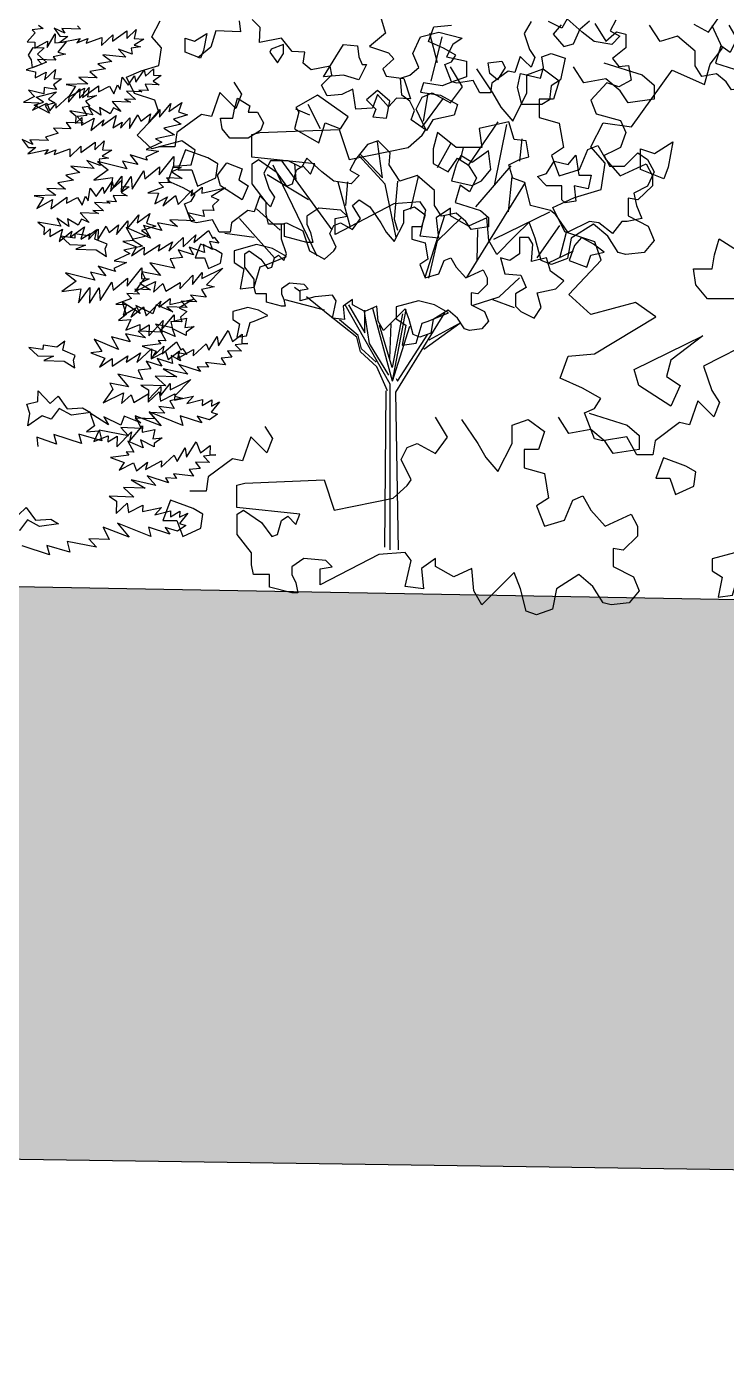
# Model space of a CAD drawing. Header units: inches. Extents: x 11.9 to 85.3, y 21.1 to 37.4.
# Drawn here: x 59.779 to 60.318, y 21.109 to 22.137 of the extents above; entities that cross this region are included whole.
import ezdxf

# ---------------------------------------------------------------- set-up
doc = ezdxf.new("R2010")
doc.units = ezdxf.units.IN
doc.header["$MEASUREMENT"] = 0
doc.layers.add('CAY', color=94, linetype='Continuous')
doc.layers.add('CAY-3', color=61, linetype='Continuous')

# ---------------------------------------------------------------- blocks, each defined once
blk = doc.blocks.new('A$C76451831')
at = {"layer": 'CAY'}
for p, q in [((2228.3, 971.5), (2215.1, 1021.6)), ((2217.8, 939.8), (2236.3, 1016.3)), ((2204.6, 871.1), (2212.5, 918.7)), ((2027.8, 857.9), (2006.6, 900.2)), ((2201.9, 860.6), (2238.9, 910.7)), ((2009.3, 881.7), (1985.5, 892.2)), ((2281, 794.5), (2332.5, 870.4)), ((2326.2, 761), (2347.8, 865.6)), ((2491.6, 827), (2512.8, 868.3)), ((2512.8, 868.3), (2561.2, 861.8)), ((2134, 774), (2125.3, 835.7)), ((2228.6, 791.9), (2251.7, 832.8)), ((2268, 805.1), (2272.9, 825.9)), ((2370.1, 802.5), (2374.1, 840.9)), ((2516.4, 799.3), (2491.6, 827)), ((2047.7, 684.5), (1960.2, 805.1)), ((2138.7, 763.4), (2093.5, 812.2)), ((2095.8, 814.5), (2134, 774)), ((2007, 736.3), (1936.2, 779.1)), ((2022.3, 639.8), (1946.8, 795.6)), ((1985.8, 770.9), (1983.8, 797.9)), ((2294.3, 724.1), (2354.9, 794.5)), ((2509.3, 753.8), (2516.4, 799.3)), ((2079.1, 689), (2057.9, 766.3)), ((2071.1, 726.8), (2074.5, 766.9)), ((2157.5, 671.8), (2138.7, 763.4)), ((2159.9, 768.1), (2154, 702.8)), ((2182.7, 720.5), (2195.7, 776.4)), ((2278.7, 602.9), (2379.6, 765.8)), ((2350.1, 715.8), (2356.4, 776.4)), ((2426.2, 723.2), (2463.9, 740.3)), ((2463.9, 740.3), (2509.3, 753.8)), ((1958.8, 684.4), (1917.8, 720.8)), ((2325.4, 669), (2421.3, 715.4)), ((2446.8, 681.3), (2426.2, 723.2)), ((5472.8, 719.1), (5482.8, 705.6)), ((5491.1, 710.3), (5472.8, 719.1)), ((5518.1, 717.5), (5485.9, 718.6)), ((5485.9, 718.6), (5491.1, 710.3)), ((5512.8, 723.1), (5518.1, 717.5)), ((5573.1, 697), (5597.7, 714.7)), ((5597.3, 701.6), (5613.7, 716.9)), ((5597.7, 714.7), (5597.3, 701.6)), ((5613.7, 716.9), (5610.4, 701.1)), ((1948.8, 636.8), (1888.7, 704)), ((2154, 702.8), (2159.9, 684)), ((2207.6, 603.7), (2240.9, 709.9)), ((2228.7, 665.9), (2269.2, 705.2)), ((2399.3, 636.8), (2438.6, 692.2)), ((5496.3, 705.1), (5482.4, 694.7)), ((5482.4, 694.7), (5517.5, 701.6)), ((5482.8, 705.6), (5496.3, 705.1)), ((5517.5, 701.6), (5511.8, 693.7)), ((5511.8, 693.7), (5530.6, 701.2)), ((5527.6, 693.1), (5554.7, 703.1)), ((5530.6, 701.2), (5527.6, 693.1)), ((5554.2, 689.5), (5573.5, 707.4)), ((5554.7, 703.1), (5554.2, 689.5)), ((5573.5, 707.4), (5573.1, 697)), ((5626.7, 700.5), (5610, 690.2)), ((5610, 690.2), (5620.8, 687.1)), ((5610.4, 701.1), (5626.7, 700.5)), ((1914.2, 671.4), (1863.5, 678.5)), ((2213.4, 601.8), (2228.7, 665.9)), ((2296.7, 631.7), (2297.9, 685.1)), ((2438.6, 636.8), (2450, 680.8)), ((2498.7, 664.2), (2446.8, 681.3)), ((5596.1, 669.4), (5556.4, 673.5)), ((5556.4, 673.5), (5571.9, 662.1)), ((5606.7, 674.5), (5583.5, 683)), ((5583.5, 683), (5596.1, 669.4)), ((5620.8, 687.1), (5604.8, 685)), ((5604.8, 685), (5606.7, 674.5)), ((2417.8, 627.7), (2461.8, 648.6)), ((2509.3, 632.9), (2498.7, 664.2)), ((5561, 649.3), (5534.1, 644.8)), ((5534.1, 644.8), (5546.9, 634)), ((5571.9, 662.1), (5547.7, 658)), ((5547.7, 658), (5561, 649.3)), ((5613.2, 626.2), (5627.1, 647)), ((5627.1, 647), (5629.4, 636.5)), ((5629.4, 636.5), (5643.5, 649.2)), ((5643.5, 649.2), (5643.1, 638.3)), ((5530.7, 623.7), (5493.4, 622.2)), ((5493.4, 622.2), (5509.2, 619.4)), ((5509.2, 619.4), (5497.7, 600.8)), ((5515.2, 635.1), (5530.7, 623.7)), ((5546.9, 634), (5515.2, 635.1)), ((5521.7, 599.9), (5549.1, 620.3)), ((5549.1, 620.3), (5548.8, 609.9)), ((5548.8, 609.9), (5567.7, 619.6)), ((5567.7, 619.6), (5575.4, 606.2)), ((5575.4, 606.2), (5581.3, 621.9)), ((5581.3, 621.9), (5586.1, 614)), ((5586.1, 614), (5589.5, 635.2)), ((5589.5, 635.2), (5599.9, 621.2)), ((5599.9, 621.2), (5610.9, 637.2)), ((5610.9, 637.2), (5613.2, 626.2)), ((5629, 622.9), (5634, 612.3)), ((5652.9, 622.1), (5629, 622.9)), ((5656.2, 637.9), (5642.7, 627.9)), ((5642.7, 627.9), (5652.9, 622.1)), ((5643.1, 638.3), (5656.2, 637.9)), ((2334.4, 569.5), (2369.4, 602.2)), ((5497.7, 600.8), (5525, 616.1)), ((5525, 616.1), (5521.7, 599.9)), ((5612.2, 596.8), (5593.6, 597.4)), ((5593.6, 597.4), (5603.9, 592.1)), ((5596.8, 610.9), (5612.2, 596.8)), ((5623.5, 610), (5596.8, 610.9)), ((5618.2, 612.9), (5623.5, 610)), ((5634, 612.3), (5618.2, 612.9)), ((1991.5, 579.5), (1983.4, 586)), ((5499.6, 577.1), (5510.2, 568.6)), ((5539.2, 570.3), (5499.6, 577.1)), ((5552.8, 569.8), (5532, 583.7)), ((5532, 583.7), (5539.2, 570.3)), ((5568.7, 572), (5550.5, 583.1)), ((5550.5, 583.1), (5552.8, 569.8)), ((5574.5, 582.2), (5568.7, 572)), ((5603.9, 592.1), (5572.2, 593.2)), ((5572.2, 593.2), (5587.5, 576.3)), ((5587.5, 576.3), (5574.5, 582.2)), ((5634.8, 556.1), (5654.2, 579.4)), ((5653.7, 566.3), (5673.1, 589.7)), ((5654.2, 579.4), (5653.7, 566.3)), ((5669.9, 576.2), (5691.8, 591.7)), ((5673.1, 589.7), (5669.9, 576.2)), ((5691.8, 591.7), (5686.2, 575.6)), ((5686.2, 575.6), (5701.9, 570.1)), ((2034.5, 546.7), (1966.9, 564.4)), ((2041.2, 539.6), (2003.7, 569.7)), ((2147.3, 419.7), (2069.9, 556)), ((2075.8, 556.2), (2104.1, 507.8)), ((2289.6, 555.4), (2334.4, 569.5)), ((2323, 565.2), (2360, 551.4)), ((5510.2, 568.6), (5509.7, 555.5)), ((5509.7, 555.5), (5520.5, 565.5)), ((5520.5, 565.5), (5520, 552.4)), ((5520, 552.4), (5541.7, 564.8)), ((5541.7, 564.8), (5536, 543.7)), ((5536, 543.7), (5557.9, 561.5)), ((5554.9, 551.2), (5579.5, 568.9)), ((5557.9, 561.5), (5554.9, 551.2)), ((5579.5, 568.9), (5573.3, 547.8)), ((5573.3, 547.8), (5589.5, 557.7)), ((5586.4, 547.4), (5602.9, 565.4)), ((5589.5, 557.7), (5586.4, 547.4)), ((5602.3, 546.8), (5616.7, 570.3)), ((5602.9, 565.4), (5602.3, 546.8)), ((5616.7, 570.3), (5621.8, 559.3)), ((5621.8, 559.3), (5638.1, 572.3)), ((5638.1, 572.3), (5634.8, 556.1)), ((5690.5, 554.2), (5661.2, 547.5)), ((5701.9, 570.1), (5677.6, 562.8)), ((5677.6, 562.8), (5690.5, 554.2)), ((2089.9, 500.7), (2041.2, 539.6)), ((2092.3, 503.1), (2060.4, 530.2)), ((2102.9, 544.4), (2111.2, 489.7)), ((2104.1, 507.8), (2104.1, 546.7)), ((2151.6, 424.8), (2117.3, 549.9)), ((2168.2, 540.8), (2150.5, 448.4)), ((2151.6, 424.8), (2175, 548.1)), ((2156.8, 405.9), (2241.3, 542.4)), ((5679.4, 536), (5647, 529.4)), ((5647, 529.4), (5657.7, 523.6)), ((5661.2, 547.5), (5679.4, 536)), ((5683.6, 539.8), (5680.1, 515.6)), ((2150.5, 448.4), (2129.2, 520.8)), ((2146.9, 463.7), (2149.3, 523.1)), ((2151.6, 424.8), (2181.2, 519.2)), ((2159.9, 424.8), (2212.2, 505.4)), ((2205.1, 479.9), (2266.8, 524.3)), ((2214.5, 496), (2264.5, 523.1)), ((5651.7, 507.9), (5630, 497.8)), ((5657.7, 523.6), (5630.5, 510.9)), ((5630.5, 510.9), (5651.7, 507.9)), ((5680.1, 515.6), (5652.4, 515.6)), ((2096.6, 475.1), (2089.9, 500.7)), ((2098.2, 480.3), (2092.3, 503.1)), ((2111.2, 489.7), (2144.6, 435.4)), ((5597.6, 477.6), (5547.3, 490.2)), ((5547.3, 490.2), (5565.4, 476)), ((5589.9, 491), (5597.6, 477.6)), ((5616.4, 485.1), (5589.9, 491)), ((5632.6, 492.3), (5603.4, 501.4)), ((5603.4, 501.4), (5616.4, 485.1)), ((5630, 497.8), (5632.6, 492.3)), ((5653, 467.5), (5678.1, 498.8)), ((5678.1, 498.8), (5677.5, 480.3)), ((2124.5, 449.6), (2096.6, 475.1)), ((2123.3, 457.8), (2098.2, 480.3)), ((5565.4, 476), (5540.7, 458.3)), ((5540.7, 458.3), (5573.1, 462.6)), ((5569.5, 438.7), (5589, 464.8)), ((5573.1, 462.6), (5569.5, 438.7)), ((5589, 464.8), (5588.1, 438)), ((5588.1, 438), (5604.8, 464.2)), ((5604.8, 464.2), (5606.8, 442.8)), ((5606.8, 442.8), (5626.5, 473.9)), ((5626.5, 473.9), (5628.7, 460.7)), ((5628.7, 460.7), (5653.5, 481.1)), ((5653.5, 481.1), (5653, 467.5)), ((5665.9, 462.1), (5673.8, 453.6)), ((5692.6, 461.1), (5665.9, 462.1)), ((5690.6, 479.8), (5674.5, 472.2)), ((5674.5, 472.2), (5692.6, 461.1)), ((5677.5, 480.3), (5690.6, 479.8)), ((2143, 408.3), (2124.5, 449.6)), ((5660.4, 445.9), (5633.3, 436.5)), ((5633.3, 436.5), (5651.9, 435.8)), ((5651.9, 435.8), (5645.8, 417.4)), ((5652.5, 454.4), (5660.4, 445.9)), ((5673.8, 453.6), (5652.5, 454.4)), ((5685.6, 416.1), (5710.5, 441.5)), ((5707.5, 431.2), (5726.6, 446.4)), ((5710.5, 441.5), (5707.5, 431.2)), ((5726.6, 446.4), (5726.2, 435.9)), ((5726.2, 435.9), (5766.8, 445)), ((5766.8, 445), (5742.3, 429.9)), ((2147.3, 135.4), (2147.3, 419.7)), ((2157.5, 429.5), (2159.9, 424.8)), ((5645.8, 417.4), (5667.5, 429.8)), ((5659.3, 414.3), (5681.2, 432.1)), ((5667.5, 429.8), (5659.3, 414.3)), ((5681.2, 432.1), (5685.6, 416.1)), ((5742.3, 429.9), (5755.2, 424.1)), ((5755.2, 424.1), (5744.5, 414)), ((5744.5, 414), (5746.9, 405.8)), ((2138.3, 140.1), (2140.6, 408.3)), ((2161.5, 135.4), (2156.8, 405.9)), ((5714.1, 388.3), (5671.6, 389.8)), ((5671.6, 389.8), (5684.3, 378.5)), ((5701.4, 401.9), (5714.1, 388.3)), ((5730.2, 395.9), (5701.4, 401.9)), ((5746.9, 405.8), (5727.9, 406.4)), ((5727.9, 406.4), (5730.2, 395.9)), ((5596.3, 376.6), (5609.2, 354.8)), ((5638.3, 358.8), (5596.3, 376.6)), ((5625.9, 380.5), (5638.3, 358.8)), ((5657.8, 371.7), (5625.9, 380.5)), ((5650.1, 385.1), (5657.8, 371.7)), ((5684.3, 378.5), (5650.1, 385.1)), ((5712.8, 351.2), (5737.6, 371.6)), ((5737.6, 371.6), (5745.2, 357.8)), ((5609.2, 354.8), (5590.5, 352.7)), ((5590.5, 352.7), (5614.2, 343.7)), ((5614.2, 343.7), (5605.5, 328.2)), ((5626.9, 330.2), (5654.2, 347.8)), ((5651.2, 337), (5675.7, 352.5)), ((5654.2, 347.8), (5651.2, 337)), ((5669.7, 336.4), (5694.5, 359.5)), ((5675.7, 352.5), (5669.7, 336.4)), ((5694, 343.7), (5716, 364.2)), ((5694.5, 359.5), (5694, 343.7)), ((5716, 364.2), (5712.8, 351.2)), ((5744.6, 339.2), (5728.6, 347.9)), ((5728.6, 347.9), (5730.8, 334.2)), ((5755.4, 349.7), (5739.6, 353)), ((5739.6, 353), (5744.6, 339.2)), ((5745.2, 357.8), (5747.6, 360.4)), ((5747.6, 360.4), (5755.4, 349.7)), ((5605.5, 328.2), (5627.4, 343.3)), ((5627.4, 343.3), (5626.9, 330.2)), ((5693.3, 325.1), (5672, 323.1)), ((5672, 323.1), (5679.1, 307)), ((5712.1, 329.9), (5685.6, 338.5)), ((5685.6, 338.5), (5693.3, 325.1)), ((5730.8, 334.2), (5704.4, 343.3)), ((5704.4, 343.3), (5712.1, 329.9)), ((5623.2, 300.8), (5628.2, 290.2)), ((5655.1, 294.3), (5623.2, 300.8)), ((5636.8, 316.2), (5655.1, 294.3)), ((5679.1, 307), (5636.8, 316.2)), ((5710.3, 279.2), (5726.9, 299.9)), ((5726.5, 289.5), (5762, 306.9)), ((5726.9, 299.9), (5726.5, 289.5)), ((5762, 306.9), (5734.3, 278.4)), ((5628.2, 290.2), (5611.5, 266.8)), ((5611.5, 266.8), (5646.6, 284.1)), ((5646.6, 284.1), (5643.2, 265.7)), ((5643.2, 265.7), (5659.6, 281)), ((5659.6, 281), (5664.6, 267.6)), ((5664.6, 267.6), (5689.1, 282.7)), ((5688.7, 271.8), (5710.9, 295)), ((5689.1, 282.7), (5688.7, 271.8)), ((5710.9, 295), (5710.3, 279.2)), ((5747.3, 275.2), (5725.9, 270.5)), ((5734.3, 278.4), (5747.3, 275.2)), ((5733.6, 257.1), (5706.9, 260.7)), ((5706.9, 260.7), (5717.4, 249.5)), ((5725.9, 270.5), (5733.6, 257.1)), ((5620.7, 229.3), (5589.6, 249)), ((5589.6, 249), (5596.6, 227.4)), ((5641.9, 228.5), (5613, 242.7)), ((5613, 242.7), (5620.7, 229.3)), ((5647.9, 244.2), (5641.9, 228.5)), ((5676.5, 232.3), (5647.9, 244.2)), ((5700.8, 239.6), (5666.4, 240.8)), ((5666.4, 240.8), (5676.5, 232.3)), ((5717.4, 249.5), (5690.7, 250.4)), ((5690.7, 250.4), (5700.8, 239.6)), ((5596.6, 227.4), (5583.1, 217)), ((5583.1, 217), (5604.4, 219)), ((5604.4, 219), (5595.6, 200.7)), ((5595.6, 200.7), (5620, 210.3)), ((5620, 210.3), (5619.6, 199.9)), ((5619.6, 199.9), (5635.8, 209.7)), ((5635.2, 191.1), (5660.1, 217)), ((5635.8, 209.7), (5635.2, 191.1)), ((5656.8, 201.3), (5679, 227.2)), ((5660.1, 217), (5656.8, 201.3)), ((5679, 227.2), (5678.7, 216.4)), ((5678.7, 216.4), (5700.1, 221.1)), ((5700.1, 221.1), (5696.9, 205.3)), ((5696.9, 205.3), (5713.2, 207)), ((5713.2, 207), (5699.3, 197.1)), ((5654.1, 201.4), (5664.3, 182.4)), ((5680.4, 189.6), (5654.1, 201.4)), ((5699.1, 191.6), (5675.5, 203.3)), ((5675.5, 203.3), (5680.4, 189.6)), ((5699.3, 197.1), (5699.1, 191.6)), ((5738.5, 166.2), (5752.5, 189.8)), ((5752.5, 189.8), (5754.7, 173.8)), ((5754.7, 173.8), (5771.4, 200)), ((5771.4, 200), (5778.9, 181.1)), ((5778.9, 181.1), (5795.2, 193.7)), ((5795.2, 193.7), (5794.7, 177.9)), ((5656, 177.3), (5624.1, 172.9)), ((5624.1, 172.9), (5647.8, 164.4)), ((5647.8, 164.4), (5639.2, 151.1)), ((5639.2, 151.1), (5663.7, 163.9)), ((5651.2, 182.9), (5656, 177.3)), ((5664.3, 182.4), (5651.2, 182.9)), ((5663.7, 163.9), (5668.6, 150.1)), ((5668.6, 150.1), (5687.7, 165.3)), ((5684.6, 152.2), (5711.8, 167.2)), ((5687.7, 165.3), (5684.6, 152.2)), ((5711.5, 156.8), (5733.5, 177.3)), ((5711.8, 167.2), (5711.5, 156.8)), ((5733.5, 177.3), (5738.5, 166.2)), ((5794.2, 164.3), (5770.2, 165.1)), ((5770.2, 165.1), (5778, 154.4)), ((5805.1, 177.5), (5783.7, 175.5)), ((5783.7, 175.5), (5794.2, 164.3)), ((5794.7, 177.9), (5805.1, 177.5)), ((5723.7, 129.6), (5686.9, 141.7)), ((5686.9, 141.7), (5702.2, 124.9)), ((5737.5, 137.3), (5718.5, 137.9)), ((5718.5, 137.9), (5723.7, 129.6)), ((5766.7, 141.2), (5732.4, 145.1)), ((5732.4, 145.1), (5737.5, 137.3)), ((5778, 154.4), (5759.3, 152.4)), ((5759.3, 152.4), (5766.7, 141.2)), ((5646.4, 121.9), (5664.3, 104.9)), ((5683.5, 120.6), (5646.4, 121.9)), ((5702.2, 124.9), (5659.9, 134.5)), ((5659.9, 134.5), (5683.5, 120.6)), ((5621.8, 106.4), (5634.7, 98.2)), ((5664.3, 104.9), (5621.8, 106.4)), ((5634.7, 98.2), (5633.9, 77)), ((5633.9, 77), (5653.1, 94.9)), ((5653.1, 94.9), (5655.3, 78.9)), ((5655.3, 78.9), (5679.7, 91.2)), ((5679.7, 91.2), (5679.3, 80.4)), ((5679.3, 80.4), (5711.8, 87.4)), ((5711.8, 87.4), (5700.4, 74.6)), ((5700.4, 74.6), (5727.4, 81.4)), ((5727.4, 81.4), (5727.1, 71)), ((5727.1, 71), (5743.3, 80.8)), ((5756.7, 77.6), (5742.5, 59.6)), ((5743.3, 80.8), (5742.9, 70.4)), ((5742.9, 70.4), (5756.7, 77.6)), ((5656.5, 36.3), (5611.8, 53.7)), ((5611.8, 53.7), (5621.9, 32)), ((5693.7, 37.2), (5636.1, 60.6)), ((5636.1, 60.6), (5656.5, 36.3)), ((5726, 41.5), (5689.3, 53.7)), ((5689.3, 53.7), (5693.7, 37.2)), ((5739.3, 46.5), (5718.3, 52.7)), ((5718.3, 52.7), (5726, 41.5)), ((5753.3, 56.5), (5739.3, 46.5)), ((5742.5, 59.6), (5753.3, 56.5)), ((5600.2, 19.2), (5549.8, 29.1)), ((5549.8, 29.1), (5554.6, 10.4)), ((5621.9, 32), (5587.1, 33.3)), ((5587.1, 33.3), (5600.2, 19.2)), ((5476.9, 4.9), (5442.9, 17)), ((5442.9, 17), (5445, 1)), ((5472.5, 21.4), (5476.9, 4.9)), ((5519.5, 6.1), (5472.5, 21.4)), ((5515.1, 22.2), (5519.5, 6.1)), ((5554.6, 10.4), (5515.1, 22.2))]:
    blk.add_line(p, q, dxfattribs=at)
for points in [[(2441, 1036.7), (2426.8, 1020.6), (2445.3, 999.7), (2461.8, 1004.1), (2473.2, 1029.6), (2489.3, 1043.4)], [(2498.7, 1039.1), (2517.2, 1008.8), (2535.7, 1024.9), (2551.8, 1020.6), (2551.8, 997.4), (2528.6, 978.9), (2540, 965.1), (2556.1, 967.1), (2560.8, 941.9), (2540, 930.1), (2519.2, 937.2), (2491.7, 907.3), (2500.7, 884.1), (2542.4, 872.7), (2551.8, 851.9), (2542.4, 826.3), (2533.3, 821.6), (2514.8, 812.5), (2523.9, 794.1), (2549.4, 794.1), (2572.6, 816.9), (2588.7, 805.5), (2600.1, 784.6), (2588.7, 759.5), (2565.6, 747.7), (2570.3, 726.8), (2579.3, 704), (2554.2, 699.3), (2544.7, 699.3), (2528.6, 678.5), (2505.4, 696.9), (2489.3, 699.3), (2452.3, 680.8), (2431.5, 710.7), (2422.5, 717.8), (2387.9, 726.8), (2378.5, 766.1), (2357.6, 773.2), (2350.9, 796.4), (2369.4, 805.5), (2385.5, 810.2), (2380.8, 837.7), (2360, 840.1), (2350.9, 870.4), (2299.8, 858.6), (2304.6, 826.3), (2260.5, 826.3), (2228.3, 851.9), (2221.2, 824), (2221.2, 798.4), (2246.8, 784.6), (2262.9, 807.8), (2281.4, 796.4), (2295.5, 773.2), (2283.7, 750), (2267.6, 761.4), (2258.6, 731.5), (2302.2, 717.8), (2316, 706), (2316, 689.9), (2286.1, 685.5), (2277, 699.3), (2260.5, 713.1), (2235.4, 708.3), (2223.6, 726.8), (2223.6, 752.4), (2193.7, 777.9), (2163.8, 768.5), (2145.4, 796.4), (2147.3, 816.9), (2126.9, 837.7), (2108.4, 831), (2087.6, 805.5), (2078.1, 787), (2094.3, 777.9), (2080.5, 763.8), (2050.6, 768.5), (2029.8, 784.6), (2004.2, 807.8), (1995.2, 791.7), (1972, 803.1), (1942.1, 803.1), (1930.3, 782.3), (1939.8, 754.7), (1948.8, 741), (1942.1, 724.5), (1930.3, 736.3), (1923.7, 742.9), (1914.2, 715.4), (1902.8, 717.8), (1874.9, 696.9), (1872.6, 680.8), (1854.1, 680.8), (1842.7, 701.7), (1814.8, 696.9), (1805.7, 699.3), (1794.3, 729.2), (1805.7, 733.9), (1812.8, 745.3), (1792, 757.1), (1766.4, 768.5), (1775.5, 794.1), (1805.7, 796.4), (1812.8, 821.6), (1789.6, 837.7), (1738.5, 824), (1713.4, 847.2), (1750.3, 886.5), (1743.2, 907.3), (1708.6, 918.7), (1694.9, 946.6), (1720, 958), (1750.3, 967.1), (1755, 997.4), (1738.5, 1015.9), (1752.7, 1043.4)], [(1544.1, 1036.1), (1551.6, 1030.3), (1532.9, 1028.3), (1538.2, 1022.7), (1524.5, 1007.3), (1537.6, 1006.8), (1537.3, 996.4), (1559, 1008.8), (1558.6, 997.9), (1572.6, 1021.5), (1572, 1005.6), (1591.1, 1007.7), (1576.9, 989.6), (1590.4, 986.4), (1568.9, 981.7), (1573.7, 976.1), (1542, 977.2), (1549.5, 969.2), (1522.8, 959.3), (1538.6, 956), (1538.2, 945.6), (1557.1, 955.4), (1554, 942.3), (1573.2, 960.2), (1569.9, 944.5), (1583.5, 944), (1569.5, 933.6), (1574.7, 925.7), (1553.5, 929.2), (1553.1, 918.3), (1526.6, 924.7), (1537.1, 913.4), (1518.2, 903.7), (1544.9, 902.7), (1533.5, 890), (1558, 902.3), (1563, 889), (1573.8, 901.7), (1573.5, 893.6), (1595.6, 914.1), (1595.2, 903.7), (1614.6, 927.1), (1614, 910.8), (1631, 929.2), (1627.7, 913), (1643.6, 915.2), (1624.7, 905.4), (1632.1, 897), (1618.9, 894.7), (1626.6, 881.3), (1610.2, 879.2), (1620.7, 867.9), (1591.3, 868.9), (1599.1, 858.2), (1569.6, 859.3), (1577.5, 850.8), (1556, 843.9), (1561.2, 838.3), (1529.1, 839.4), (1534.2, 831), (1515.9, 839.8), (1525.9, 826.3), (1539.5, 825.9), (1525.5, 815.5), (1560.6, 822.4), (1554.9, 814.4), (1573.8, 821.9), (1570.8, 813.9), (1597.8, 823.8), (1597.4, 810.2), (1616.6, 828.2), (1616.2, 817.7), (1640.9, 835.5), (1640.4, 822.3), (1656.8, 837.6), (1653.5, 821.9), (1669.8, 821.3), (1653.1, 811), (1663.9, 807.9), (1648, 805.8), (1649.9, 795.3), (1626.6, 803.8), (1639.3, 790.2), (1599.5, 794.3), (1615, 782.9), (1590.8, 778.7), (1604.1, 770.1), (1577.2, 765.6), (1590, 754.7), (1558.3, 755.8), (1573.8, 744.4), (1536.6, 743), (1552.3, 740.2), (1540.8, 721.6), (1568.1, 736.9), (1564.8, 720.7), (1592.2, 741.1), (1591.9, 730.6), (1610.8, 740.4), (1618.5, 727), (1624.5, 742.7), (1629.2, 734.8), (1632.6, 756), (1643, 742), (1654, 757.9), (1656.3, 747), (1670.2, 767.8), (1672.6, 757.3), (1686.6, 770), (1686.2, 759.1), (1699.3, 758.6), (1685.9, 748.7), (1696.1, 742.9), (1672.1, 743.7), (1677.2, 733.1), (1661.3, 733.7), (1666.6, 730.8), (1639.9, 731.7), (1655.3, 717.6), (1636.8, 718.2), (1647, 712.9), (1615.3, 714), (1630.6, 697.1), (1617.6, 703), (1611.9, 692.8), (1593.7, 703.8), (1595.9, 690.6), (1575.1, 704.5), (1582.3, 691.1), (1542.7, 697.9), (1553.3, 689.4), (1552.8, 676.3), (1563.6, 686.3), (1563.1, 673.2), (1584.9, 685.6), (1579.1, 664.5), (1601.1, 682.3), (1598, 672), (1622.6, 689.7), (1616.4, 668.6), (1632.6, 678.5), (1629.6, 668.1), (1646.1, 686.1), (1645.4, 667.6), (1659.8, 691.1), (1664.9, 680), (1681.2, 693.1), (1677.9, 676.9), (1697.3, 700.2), (1696.8, 687.1), (1716.2, 710.4), (1713, 696.9), (1734.9, 712.5), (1729.3, 696.4), (1745, 690.8), (1720.7, 683.5), (1733.6, 674.9), (1704.3, 668.2), (1722.5, 656.7), (1690.1, 650.1), (1700.8, 644.3), (1673.6, 631.7), (1694.8, 628.7), (1673.2, 618.6), (1675.7, 613), (1646.5, 622.2), (1659.6, 605.9), (1633, 611.8), (1640.7, 598.4), (1590.4, 611), (1608.5, 596.8), (1583.9, 579.1), (1616.2, 583.4), (1612.6, 559.5), (1632.1, 585.5), (1631.2, 558.8), (1648, 585), (1649.9, 563.6), (1669.6, 594.7), (1671.9, 581.4), (1696.6, 601.9), (1696.1, 588.3), (1721.2, 619.6), (1720.6, 601), (1733.7, 600.6), (1717.6, 593), (1735.8, 581.9), (1709.1, 582.8), (1716.9, 574.4), (1695.7, 575.2), (1703.5, 566.7), (1676.5, 557.2), (1695, 556.6), (1688.9, 538.2), (1710.7, 550.6), (1702.4, 535), (1724.3, 552.8), (1728.8, 536.8), (1753.7, 562.3), (1750.6, 551.9), (1769.7, 567.1), (1769.3, 556.7), (1810, 565.7), (1785.4, 550.7), (1798.4, 544.8), (1787.6, 534.8), (1790, 526.5), (1771, 527.2), (1773.4, 516.7), (1744.6, 522.7), (1757.2, 509.1), (1714.7, 510.6), (1727.4, 499.2), (1693.2, 505.9), (1700.9, 492.5), (1669.1, 501.3), (1681.4, 479.5), (1639.5, 497.3), (1652.3, 475.6), (1633.6, 473.5), (1657.4, 464.5), (1648.7, 449), (1670.5, 464.1), (1670, 450.9), (1697.4, 468.6), (1694.3, 457.8), (1718.8, 473.3), (1712.8, 457.1), (1737.7, 480.3), (1737.1, 464.5), (1759.1, 485), (1755.9, 472), (1780.7, 492.4), (1788.3, 478.5), (1790.7, 481.2), (1798.5, 470.5), (1782.7, 473.7), (1787.7, 460), (1771.7, 468.7), (1773.9, 455), (1747.5, 464.1), (1755.2, 450.7), (1728.8, 459.3), (1736.5, 445.9), (1715.1, 443.9), (1722.2, 427.8), (1680, 437), (1698.2, 415), (1666.3, 421.6), (1671.3, 411), (1654.7, 387.5), (1689.7, 404.9), (1686.3, 386.4), (1702.7, 401.7), (1707.7, 388.4), (1732.3, 403.4), (1731.9, 392.6), (1754, 415.8), (1753.4, 400), (1770, 420.7), (1769.7, 410.3), (1805.2, 427.6), (1777.4, 399.1), (1790.4, 396), (1769, 391.3), (1776.7, 377.8), (1750.1, 381.5), (1760.6, 370.2), (1733.8, 371.2), (1743.9, 360.4), (1709.5, 361.6), (1719.6, 353.1), (1691, 365), (1685, 349.3), (1656.1, 363.5), (1663.8, 350.1), (1632.7, 369.7), (1639.7, 348.2), (1626.2, 337.8), (1647.6, 339.7), (1638.8, 321.5), (1663.1, 331), (1662.7, 320.6), (1679, 330.5), (1678.3, 311.9), (1703.2, 337.8), (1700, 322), (1722.2, 348), (1721.8, 337.1), (1743.2, 341.8), (1740, 326.1), (1756.3, 327.8), (1742.4, 317.8), (1742.2, 312.4), (1718.6, 324.1), (1723.6, 310.3), (1697.2, 322.1), (1707.5, 303.2), (1694.3, 303.7), (1699.1, 298), (1667.2, 293.7), (1691, 285.2), (1682.3, 271.9), (1706.8, 284.6), (1711.8, 270.9), (1730.9, 286.1), (1727.7, 273), (1755, 287.9), (1754.6, 277.5), (1776.6, 298.1), (1781.7, 287), (1795.6, 310.5), (1797.8, 294.6), (1814.6, 320.8), (1822.1, 301.9), (1838.4, 314.5), (1837.8, 298.6), (1848.2, 298.3), (1826.8, 296.3), (1837.3, 285.1), (1813.3, 285.9), (1821.1, 275.2), (1802.5, 273.1), (1809.8, 262), (1775.5, 265.9), (1780.6, 258), (1761.6, 258.7), (1766.8, 250.4), (1730.1, 262.5), (1745.3, 245.7), (1703.1, 255.3), (1726.6, 241.3), (1689.5, 242.6), (1707.5, 225.7), (1664.9, 227.2), (1677.8, 219), (1677, 197.7), (1696.2, 215.6), (1698.4, 199.7), (1722.9, 212), (1722.5, 201.1), (1754.9, 208.2), (1743.6, 195.4), (1770.5, 202.2), (1770.2, 191.8), (1786.4, 201.6), (1786, 191.2), (1799.9, 198.4), (1785.6, 180.3), (1796.4, 177.2), (1782.5, 167.3), (1761.4, 173.5), (1769.1, 162.3), (1732.4, 174.5), (1736.8, 158), (1679.2, 181.3), (1699.6, 157), (1654.9, 174.5), (1665, 152.8), (1630.2, 154), (1643.3, 140), (1592.9, 149.9), (1597.7, 131.1), (1558.2, 142.9), (1562.6, 126.9), (1515.6, 142.2)]]:
    blk.add_lwpolyline(points, dxfattribs=at)
for points in [[(1795.5, 989.9), (1795.5, 1013.7), (1811.3, 1008.4), (1832.5, 1021.6), (1827.2, 992.6), (1821.9, 979.4)], [(2209.9, 855.3), (2183.5, 873.8), (2188.8, 889.6), (2180.8, 905.5), (2167.6, 916), (2165, 945.1), (2180.8, 950.3), (2196.7, 963.5), (2186.1, 987.3), (2199.3, 1016.3), (2231, 1024.3), (2270.6, 1013.7), (2254.7, 1003.1), (2244.2, 982), (2278.5, 974.1), (2278.5, 947.7), (2257.4, 939.8), (2236.3, 931.9), (2204.6, 937.1), (2199.3, 921.3), (2233.6, 916), (2262.7, 900.2), (2257.4, 881.7), (2220.4, 873.8)], [(1943.3, 995.2), (1940.7, 989.9), (1953.9, 971.5), (1964.4, 987.3), (1964.4, 1003.1)], [(2054.1, 982), (2067.3, 1003.1), (2091.1, 1000.5), (2093.7, 982), (2099, 968.8), (2106.9, 968.8), (2093.7, 942.4), (2067.3, 950.3), (2033, 947.7)], [(2365.6, 929.2), (2370.9, 953), (2405.2, 945.1), (2410.4, 963.5), (2407.8, 982), (2423.6, 987.3), (2447.4, 979.4), (2439.5, 942.4), (2423.6, 931.9), (2421, 908.1), (2407.8, 900.2), (2373.5, 900.2)], [(2318.1, 953), (2315.4, 971.5), (2339.2, 974.1), (2344.5, 963.5), (2331.3, 942.4)], [(2141.2, 876.4), (2146.5, 905.5), (2125.4, 923.9), (2106.9, 908.1), (2122.8, 892.2), (2117.5, 879)], [(1903.7, 887), (1919.5, 887), (1930.1, 868.5), (1924.8, 855.3), (1903.7, 842.1), (1872, 842.1), (1858.8, 857.9), (1856.2, 876.4), (1877.3, 876.4), (1880, 892.2), (1885.2, 910.7), (1906.4, 897.5)], [(2062.1, 857.9), (2075.3, 879), (2022.5, 916), (1985.5, 894.9), (1990.8, 887), (1982.9, 857.9), (2025.1, 834.2), (2035.7, 868.5)], [(2577.1, 788.1), (2577.1, 823.8), (2600.8, 815.8), (2632.5, 835.6), (2624.6, 792.1), (2616.7, 772.3)], [(2415.7, 781.4), (2428.9, 802.5), (2452.7, 797.2), (2465.9, 813), (2471.2, 778.7), (2492.3, 778.7), (2487, 755), (2463.2, 760.2), (2465.9, 733.8), (2447.4, 731.2), (2442.1, 736.5), (2442.1, 760.2), (2415.7, 760.2), (2399.9, 776.1)], [(1856.2, 760.2), (1850.9, 778.7), (1866.8, 799.8), (1893.2, 789.3), (1887.9, 770.8), (1903.7, 760.2), (1893.2, 736.5)], [(1999.5, 590.8), (1974.4, 593.1), (1960.6, 583.7), (1960.6, 574.6), (1964.9, 565.2), (1967.3, 553.8), (1960.6, 553.8), (1935.1, 560.5), (1935.1, 574.6), (1916.6, 574.6), (1914.2, 586), (1914.2, 599.8), (1898.1, 620.6), (1898.1, 643.8), (1905.2, 648.6), (1925.6, 634.4), (1937.4, 618.3), (1944.1, 620.6), (1948.8, 636.8), (1955.9, 641.5), (1964.9, 632), (1969.6, 643.8), (1960.6, 669), (1960.6, 694.6), (1969.6, 696.9), (1997.6, 683.2), (2009, 648.6), (2034.5, 634.4), (2050.6, 648.6), (2054.9, 655.2), (2043.5, 678.5), (2050.6, 692.2), (2062, 696.9), (2082.9, 685.5), (2096.6, 704), (2082.9, 726.8), (2094.3, 736.3), (2112.7, 724.5), (2131.2, 696.9), (2140.6, 680.8), (2154.4, 664.7), (2170.5, 696.9), (2170.5, 717.8), (2189, 724.5), (2207.5, 710.7), (2200.8, 689.9), (2184.3, 689.9), (2184.3, 669), (2207.5, 662.3), (2212.2, 634.4), (2198.4, 625.4), (2207.5, 602.2), (2230.7, 609.2), (2240.1, 632), (2251.5, 636.8), (2260.5, 620.6), (2277, 602.2), (2306.9, 615.9), (2314, 602.2), (2314, 590.8), (2297.5, 574.6), (2286.1, 576.6), (2286.1, 556.2), (2309.3, 544.4), (2316, 528.2), (2304.6, 514.5), (2283.7, 512.1), (2274.7, 514.5), (2262.9, 533), (2246.8, 546.7), (2221.2, 530.6), (2216.9, 507.4), (2198.4, 500.7), (2186.6, 505), (2179.9, 530.6), (2172.9, 549.1), (2156.8, 533), (2135.9, 512.1), (2126.9, 528.2), (2124.5, 553.8), (2103.7, 544.4), (2082.9, 556.2), (2082.9, 565.2), (2066.7, 553.8), (2069.1, 530.6), (2048.3, 533), (2054.9, 562.8), (2048.3, 572.3), (2018, 569.9), (1992.8, 562.8), (1992.8, 581.3), (2006.6, 583.7)], [(2392.2, 660), (2385.5, 671.4), (2369.4, 671.4), (2369.4, 643.8), (2352.9, 632), (2336.8, 636.8), (2343.9, 609.2), (2371.4, 606.9), (2380.8, 586), (2362.3, 574.6), (2362.3, 553.8), (2371.4, 544.4), (2394.6, 533), (2406.4, 551.4), (2399.3, 576.6), (2431.5, 583.7), (2445.3, 597.4), (2422.5, 613.6), (2415.4, 636.8), (2389.8, 630.1)], [(2475.5, 671.4), (2463.7, 657.6), (2454.7, 632), (2484.6, 620.6), (2491.7, 641.5), (2514.8, 646.2), (2496.4, 660)], [(5433.8, 664.7), (5428.6, 672.6), (5436.8, 685.9), (5455.8, 685.2), (5444.5, 674.7), (5459.9, 661), (5435.5, 651)], [(5441.9, 600.5), (5476.7, 609.7), (5463.1, 597), (5473.8, 591.2), (5457.3, 586.3), (5465, 572.9), (5438.7, 587), (5454.8, 591.9)], [(1603.8, 461), (1606.8, 469), (1585.8, 477.9), (1589, 493.7), (1575.1, 483.3), (1551.6, 486.8), (1551.4, 479.1), (1527.5, 482.7), (1542.8, 468.5), (1569.5, 467.6), (1553, 460.5), (1587.8, 459.2), (1606, 447.7)], [(5560.6, 340.2), (5563.6, 348.2), (5542.6, 357.1), (5545.9, 372.9), (5532, 362.5), (5508.5, 366), (5508.2, 358.3), (5484.4, 361.9), (5499.7, 347.7), (5526.4, 346.8), (5509.9, 339.7), (5544.7, 338.5), (5562.9, 327)], [(1474.2, 178.1), (1469.4, 194.1), (1488.1, 198.9), (1488.8, 217.4), (1509.3, 195.4), (1522.9, 208.1), (1538.4, 186.2), (1564.8, 188), (1578.1, 179.9), (1545.8, 175.6), (1524.8, 186.7), (1511.1, 168.6), (1495.4, 174.6), (1470.8, 156.9)], [(1809, 206.5), (1770.6, 220.7), (1757.1, 185.9), (1781.3, 185.9), (1791.3, 158.2), (1822.5, 172.3), (1826.1, 196.5)], [(5431.1, 57.3), (5426.2, 73.3), (5445, 78.1), (5445.6, 96.7), (5466.2, 74.6), (5479.7, 87.3), (5495.3, 65.5), (5521.6, 67.3), (5535, 59.1), (5502.6, 54.8), (5481.7, 65.9), (5467.9, 47.8), (5452.3, 53.8), (5427.7, 36.1)]]:
    blk.add_lwpolyline(points, close=True, dxfattribs=at)
at = {"layer": 'CAY-3'}
for p, q in [((2717.8, 996.9), (2700.1, 1035.2)), ((2696.6, 969.1), (2717.8, 996.9)), ((2686.6, 934.3), (2696.6, 969.1)), ((2561.2, 861.8), (2631.1, 959.1)), ((2631.1, 959.1), (2686.6, 934.3)), ((6173.4, 618.5), (6152.8, 652.7)), ((6197.6, 649.2), (6225.3, 607.9)), ((6284.2, 639.1), (6312, 649.2)), ((6312, 649.2), (6339.7, 628.5)), ((6381.5, 625), (6363.8, 652.7)), ((6416.3, 659.8), (6481.8, 639.1)), ((2453.9, 573.9), (2509.3, 632.9)), ((5780.9, 626.5), (5794.5, 605.9)), ((6284.2, 607.9), (6284.2, 639.1)), ((6339.7, 628.5), (6329.6, 597.3)), ((6419.3, 632.1), (6381.5, 625)), ((6444, 611.4), (6419.3, 632.1)), ((6481.8, 639.1), (6502.4, 621.4)), ((6502.4, 621.4), (6502.4, 597.3)), ((5756.9, 608.7), (5742.6, 567.5)), ((5766.8, 598.8), (5756.9, 608.7)), ((5784.5, 581.1), (5766.8, 598.8)), ((5794.5, 605.9), (5784.5, 581.1)), ((6093.8, 580.2), (6104.4, 600.8)), ((6104.4, 600.8), (6121.5, 607.9)), ((6121.5, 607.9), (6152.8, 590.8)), ((6152.8, 590.8), (6173.4, 618.5)), ((6225.3, 607.9), (6239.4, 583.7)), ((6260.1, 559.5), (6284.2, 607.9)), ((6304.9, 597.3), (6304.9, 566)), ((6329.6, 597.3), (6304.9, 597.3)), ((6457.6, 590.8), (6444, 611.4)), ((6502.4, 597.3), (6457.6, 590.8)), ((2491.6, 539.1), (2453.9, 573.9)), ((6110.9, 545.4), (6093.8, 580.2)), ((6239.4, 583.7), (6260.1, 559.5)), ((2568.3, 559.8), (2491.6, 539.1)), ((2603, 535.6), (2568.3, 559.8)), ((5725.5, 571.1), (5683.6, 539.8)), ((5742.6, 567.5), (5725.5, 571.1)), ((6304.9, 566), (6339.7, 556)), ((6339.7, 556), (6346.7, 514.1)), ((2498.1, 471.6), (2603, 535.6)), ((5812.2, 536.3), (5825.7, 539.8)), ((5812.2, 497.9), (5812.2, 536.3)), ((5825.7, 539.8), (5961.9, 545.3)), ((5961.9, 545.3), (5979, 493.4)), ((6080.2, 514.1), (6104.4, 535.3)), ((6104.4, 535.3), (6110.9, 545.4)), ((2797, 507.9), (2685, 450.4)), ((5979, 493.4), (6080.2, 514.1)), ((6346.7, 514.1), (6326.1, 500.5)), ((6374.5, 476.3), (6388.6, 510.6)), ((6388.6, 510.6), (6405.7, 517.6)), ((6405.7, 517.6), (6419.3, 493.4)), ((5920.1, 486.4), (5812.2, 497.9)), ((5812.8, 486.4), (5823.4, 493.4)), ((5812.8, 451.6), (5812.8, 486.4)), ((5823.4, 493.4), (5854, 472.2)), ((5888.8, 475.7), (5899.4, 482.8)), ((5899.4, 482.8), (5913, 468.7)), ((5913, 468.7), (5920.1, 486.4)), ((6326.1, 500.5), (6339.7, 465.7)), ((6419.3, 493.4), (6444, 465.7)), ((6444, 465.7), (6488.8, 486.4)), ((6488.8, 486.4), (6499.5, 465.7)), ((2439.1, 429.8), (2452.7, 468.1)), ((2452.7, 468.1), (2498.1, 471.6)), ((5854, 472.2), (5871.7, 448)), ((5881.7, 451.6), (5888.8, 475.7)), ((6339.7, 465.7), (6374.5, 476.3)), ((6499.5, 465.7), (6499.5, 448.6)), ((2685, 450.4), (2699.2, 409.1)), ((5836.9, 420.3), (5812.8, 451.6)), ((5871.7, 448), (5881.7, 451.6)), ((6499.5, 448.6), (6474.7, 424.4)), ((2477.5, 412.7), (2439.1, 429.8)), ((2508.7, 395), (2477.5, 412.7)), ((5836.9, 399.6), (5836.9, 420.3)), ((6055.5, 417.4), (5954.9, 364.8)), ((6100.9, 420.9), (6055.5, 417.4)), ((6110.9, 406.7), (6100.9, 420.9)), ((6457.6, 427.4), (6457.6, 396.7)), ((6474.7, 424.4), (6457.6, 427.4)), ((2498.1, 377.9), (2508.7, 395)), ((2675.1, 391.3), (2660.8, 350.1)), ((2685, 381.4), (2675.1, 391.3)), ((2699.2, 409.1), (2712.7, 388.5)), ((5840.5, 382.5), (5836.9, 399.6)), ((5927.1, 410.3), (5906.5, 396.1)), ((5906.5, 396.1), (5906.5, 382.5)), ((5964.9, 406.7), (5927.1, 410.3)), ((5954.9, 392.6), (5975.5, 396.1)), ((5954.9, 364.8), (5954.9, 392.6)), ((5975.5, 396.1), (5964.9, 406.7)), ((6100.9, 361.9), (6110.9, 406.7)), ((6152.8, 410.3), (6128.6, 393.2)), ((6128.6, 393.2), (6132.1, 358.4)), ((6152.8, 396.7), (6152.8, 410.3)), ((6184, 379), (6152.8, 396.7)), ((6215.3, 393.2), (6184, 379)), ((6218.8, 354.8), (6215.3, 393.2)), ((6457.6, 396.7), (6492.4, 379)), ((2481, 370.8), (2498.1, 377.9)), ((2498.1, 326), (2481, 370.8)), ((2488.6, 369.9), (2554, 349.3)), ((2702.7, 363.7), (2685, 381.4)), ((2712.7, 388.5), (2702.7, 363.7)), ((5868.2, 382.5), (5840.5, 382.5)), ((5868.2, 361.3), (5868.2, 382.5)), ((5906.5, 382.5), (5913, 368.4)), ((5913, 368.4), (5916.5, 351.3)), ((6287.8, 386.1), (6263.6, 361.9)), ((6298.4, 358.4), (6287.8, 386.1)), ((6398.6, 382.6), (6360.3, 358.4)), ((6422.8, 361.9), (6398.6, 382.6)), ((6492.4, 379), (6502.4, 354.8)), ((1932.1, 347.2), (1945.6, 326.5)), ((2245.7, 328.6), (2225, 362.9)), ((2269.8, 359.3), (2297.6, 318)), ((2356.5, 349.3), (2384.2, 359.3)), ((2356.5, 318), (2356.5, 349.3)), ((2384.2, 359.3), (2411.9, 338.7)), ((2453.8, 335.1), (2436.1, 362.9)), ((2554, 349.3), (2574.7, 331.6)), ((2643.7, 353.7), (2601.9, 322.4)), ((2660.8, 350.1), (2643.7, 353.7)), ((5906.5, 351.3), (5868.2, 361.3)), ((5916.5, 351.3), (5906.5, 351.3)), ((6132.1, 358.4), (6100.9, 361.9)), ((6232.4, 330.6), (6218.8, 354.8)), ((6263.6, 361.9), (6232.4, 330.6)), ((6308.4, 320), (6298.4, 358.4)), ((6360.3, 358.4), (6353.8, 323.6)), ((6440.5, 334.2), (6422.8, 361.9)), ((6502.4, 354.8), (6485.3, 334.2)), ((1908, 329.4), (1893.8, 288.2)), ((1917.9, 319.4), (1908, 329.4)), ((1945.6, 326.5), (1935.6, 301.8)), ((2225, 300.9), (2245.7, 328.6)), ((2411.9, 338.7), (2401.9, 307.4)), ((2491.5, 342.2), (2453.8, 335.1)), ((2516.3, 321.6), (2491.5, 342.2)), ((2511.7, 322.4), (2498.1, 326)), ((2553.5, 329.5), (2511.7, 322.4)), ((2529.9, 300.9), (2516.3, 321.6)), ((2570.6, 298.2), (2553.5, 329.5)), ((2574.7, 331.6), (2574.7, 307.4)), ((2601.9, 322.4), (2598.3, 298.2)), ((6353.8, 323.6), (6326.1, 313.5)), ((6454.1, 330.6), (6440.5, 334.2)), ((6485.3, 334.2), (6454.1, 330.6)), ((1935.6, 301.8), (1917.9, 319.4)), ((2166.1, 290.3), (2176.7, 310.9)), ((2176.7, 310.9), (2193.8, 318)), ((2193.8, 318), (2225, 300.9)), ((2297.6, 318), (2311.7, 293.8)), ((2332.3, 269.7), (2356.5, 318)), ((2377.2, 307.4), (2377.2, 276.1)), ((2401.9, 307.4), (2377.2, 307.4)), ((2574.7, 307.4), (2529.9, 300.9)), ((2598.3, 298.2), (2570.6, 298.2)), ((6326.1, 313.5), (6308.4, 320)), ((1876.7, 291.7), (1834.8, 260.5)), ((1893.8, 288.2), (1876.7, 291.7)), ((2183.2, 255.5), (2166.1, 290.3)), ((2311.7, 293.8), (2332.3, 269.7)), ((2377.2, 276.1), (2411.9, 266.1)), ((1834.8, 260.5), (1831.3, 236.3)), ((1898, 249.9), (2034.2, 255.5)), ((2034.2, 255.5), (2051.3, 203.6)), ((2176.7, 245.5), (2183.2, 255.5)), ((2411.9, 266.1), (2419, 224.2)), ((1831.3, 236.3), (1803.5, 236.3)), ((1884.4, 246.4), (1898, 249.9)), ((1884.4, 208.1), (1884.4, 246.4)), ((2152.5, 224.2), (2176.7, 245.5)), ((1992.3, 196.5), (1884.4, 208.1)), ((2051.3, 203.6), (2152.5, 224.2)), ((2419, 224.2), (2398.4, 210.7)), ((2398.4, 210.7), (2411.9, 175.9)), ((2446.7, 186.5), (2460.9, 220.7)), ((2460.9, 220.7), (2478, 227.8)), ((2478, 227.8), (2491.5, 203.6)), ((1885, 196.5), (1895.6, 203.6)), ((1885, 161.7), (1885, 196.5)), ((1895.6, 203.6), (1926.3, 182.3)), ((1954, 161.7), (1961.1, 185.9)), ((1961.1, 185.9), (1971.7, 193)), ((1971.7, 193), (1985.3, 178.8)), ((1985.3, 178.8), (1992.3, 196.5)), ((2411.9, 175.9), (2446.7, 186.5)), ((2491.5, 203.6), (2516.3, 175.9)), ((2516.3, 175.9), (2561.1, 196.5)), ((2561.1, 196.5), (2571.7, 175.9)), ((1909.2, 130.4), (1885, 161.7)), ((1926.3, 182.3), (1944, 158.2)), ((1944, 158.2), (1954, 161.7)), ((2571.7, 175.9), (2571.7, 158.8)), ((2529.9, 137.5), (2529.9, 106.9)), ((2547, 134.6), (2529.9, 137.5)), ((2571.7, 158.8), (2547, 134.6)), ((1909.2, 109.8), (1909.2, 130.4)), ((1999.4, 120.4), (1978.8, 106.3)), ((2037.1, 116.9), (1999.4, 120.4)), ((2127.7, 127.5), (2027.1, 75)), ((2047.8, 106.3), (2037.1, 116.9)), ((2173.1, 131), (2127.7, 127.5)), ((2183.2, 116.9), (2173.1, 131)), ((2173.1, 72.1), (2183.2, 116.9)), ((2225, 120.4), (2200.9, 103.3)), ((2225, 106.9), (2225, 120.4)), ((1912.7, 92.7), (1909.2, 109.8)), ((1940.4, 92.7), (1912.7, 92.7)), ((1940.4, 71.5), (1940.4, 92.7)), ((1978.8, 106.3), (1978.8, 92.7)), ((1978.8, 92.7), (1985.3, 78.5)), ((2027.1, 102.7), (2047.8, 106.3)), ((2027.1, 75), (2027.1, 102.7)), ((2200.9, 103.3), (2204.4, 68.5)), ((2256.3, 89.2), (2225, 106.9)), ((2287.5, 103.3), (2256.3, 89.2)), ((2291.1, 65), (2287.5, 103.3)), ((2360.1, 96.2), (2335.9, 72.1)), ((2370.7, 68.5), (2360.1, 96.2)), ((2470.9, 92.7), (2432.6, 68.5)), ((2495.1, 72.1), (2470.9, 92.7)), ((2529.9, 106.9), (2564.7, 89.2)), ((1978.8, 61.4), (1940.4, 71.5)), ((1985.3, 78.5), (1988.8, 61.4)), ((2204.4, 68.5), (2173.1, 72.1)), ((2335.9, 72.1), (2304.6, 40.8)), ((2512.8, 44.3), (2495.1, 72.1)), ((2564.7, 89.2), (2574.7, 65)), ((1988.8, 61.4), (1978.8, 61.4)), ((2304.6, 40.8), (2291.1, 65)), ((2380.7, 30.2), (2370.7, 68.5)), ((2432.6, 68.5), (2426.1, 33.7)), ((2574.7, 65), (2557.6, 44.3)), ((2398.4, 23.7), (2380.7, 30.2)), ((2426.1, 33.7), (2398.4, 23.7)), ((2526.3, 40.8), (2512.8, 44.3)), ((2557.6, 44.3), (2526.3, 40.8))]:
    blk.add_line(p, q, dxfattribs=at)
for points in [[(6570.3, 725.9), (6595.8, 712.2), (6611.9, 735.4)], [(6630.4, 724), (6644.6, 700.8), (6632.8, 677.6), (6616.7, 689), (6607.6, 659.1), (6651.2, 645.3), (6665, 633.5), (6665, 617.4), (6635.1, 613.1), (6626.1, 626.8), (6609.6, 640.6), (6584.4, 635.9), (6572.6, 654.4), (6572.6, 679.9), (6542.8, 705.5), (6512.9, 696), (6494.4, 724)], [(6436.6, 733), (6427.2, 714.5), (6443.3, 705.5), (6429.6, 691.3), (6399.7, 696), (6378.8, 712.2), (6353.3, 735.4), (6344.3, 719.2), (6321.1, 730.6)], [(6291.2, 730.6), (6279.4, 709.8), (6288.8, 682.3), (6297.9, 668.5), (6291.2, 652), (6279.4, 663.8), (6272.8, 670.4), (6263.3, 643), (6251.9, 645.3), (6224, 624.5), (6221.6, 608.3), (6203.1, 608.3), (6191.7, 629.2), (6163.8, 624.5), (6154.8, 626.8), (6143.4, 656.7), (6154.8, 661.4), (6161.9, 672.8), (6141, 684.6), (6115.5, 696), (6124.5, 721.6), (6154.8, 724)], [(6033.9, 734.9), (6041.3, 710.6), (6013.8, 687.4), (6046.5, 676.9), (6056, 666.3), (6037, 649.4), (6042.3, 636.8), (6072.9, 632.6), (6084.5, 597.8), (6060.2, 598.8), (6046.5, 584), (6027.6, 605.1), (6019.1, 581.9), (5990.6, 579.8), (5985.4, 614.6), (5966.4, 605.1), (5941.1, 603), (5931.6, 621), (5949.5, 638.9), (5946.3, 653.7), (5913.6, 647.3), (5899.9, 658.9), (5903.1, 677.9), (5881, 679), (5863, 702.2), (5825.1, 694.8), (5826.1, 720.1), (5812.4, 733.8)], [(5790.2, 731.7), (5792.4, 712.7), (5750.2, 714.8), (5741.7, 686.3), (5719.6, 668.4)]]:
    blk.add_lwpolyline(points, dxfattribs=at)
for points in [[(2739.4, 633.6), (2763.2, 633.6), (2779, 605.9), (2771.1, 586.1), (2739.4, 566.3), (2691.9, 566.3), (2672.1, 590.1), (2668.1, 617.8), (2699.8, 617.8), (2703.8, 641.6), (2711.7, 669.3), (2743.4, 649.5)], [(1847.4, 650.5), (1821.8, 660), (1812.8, 636.8), (1828.9, 636.8), (1835.6, 618.3), (1856.4, 627.7), (1858.8, 643.8)], [(1921.3, 546.7), (1902.8, 551.4), (1877.3, 544.4), (1877.3, 530.6), (1888.7, 523.5), (1884.3, 500.7), (1900.5, 502.7), (1907.1, 525.9), (1914.2, 528.2), (1937.4, 537.7)], [(5736.7, 496.4), (5698.4, 510.5), (5684.8, 475.7), (5709, 475.7), (5719, 448), (5750.3, 462.2), (5753.8, 486.4)], [(6222, 476.6), (6218.1, 508.3), (6190.4, 488.5), (6170.6, 500.4), (6162.6, 484.6), (6154.7, 456.8), (6190.4, 448.9), (6206.2, 456.8)], [(2573.8, 417.4), (2565.9, 445.1), (2684, 503), (2629.2, 460.9), (2621.3, 433.2), (2645.1, 417.4), (2629.2, 381.7)], [(5847.5, 340.7), (5819.8, 347.7), (5781.5, 337.1), (5781.5, 316.5), (5798.6, 305.9), (5792.1, 271.6), (5816.3, 274.6), (5826.3, 309.4), (5836.9, 312.9), (5871.7, 327.1)], [(2654.9, 279), (2616.6, 293.2), (2603, 258.3), (2627.2, 258.3), (2637.2, 230.6), (2668.5, 244.8), (2672, 269)], [(6125.5, 244), (6097.8, 251.1), (6059.5, 240.5), (6059.5, 219.9), (6076.6, 209.2), (6070.1, 175), (6094.3, 178), (6104.3, 212.8), (6114.9, 216.3), (6149.7, 230.5)], [(2765.8, 123.3), (2738.1, 130.3), (2699.7, 119.7), (2699.7, 99.1), (2716.8, 88.5), (2710.4, 54.3), (2734.5, 57.2), (2744.6, 92), (2755.2, 95.5), (2790, 109.7)]]:
    blk.add_lwpolyline(points, close=True, dxfattribs=at)

msp = doc.modelspace()

# ---------------------------------------------------------------- hatches: boundary and pattern name
at = {"true_color": 0x000000}
h = msp.add_hatch(color=18, dxfattribs=at)
h.dxf.hatch_style = 1
h.paths.add_polyline_path([(70.5198, 21.5465), (69.2436, 22.3819), (69.2436, 24.0633), (69.1166, 24.0633), (69.1166, 22.2596), (70.2537, 21.5191), (12.4966, 22.5475), (12.4966, 21.9488), (70.5198, 21.1086)])

# ---------------------------------------------------------------- linework, layer by layer
msp.add_lwpolyline([(12.4966, 22.5475), (70.2537, 21.5191), (69.1166, 22.2596), (69.1166, 24.0633), (67.0614, 24.0633), (69.2436, 24.0633), (69.2436, 22.3819), (70.5198, 21.5465), (70.5198, 21.1086), (12.4966, 21.9488)], close=True)

# ---------------------------------------------------------------- block references
at = {"layer": 'CAY', "xscale": 0.0004489089019145984, "yscale": 0.0004489089019145984, "zscale": 0.0004489089019145984}
for p in [(57.3437, 21.8133), (59.0954, 21.6733)]:
    msp.add_blockref('A$C76451831', p, dxfattribs=at)

doc.saveas('drawing.dxf')
